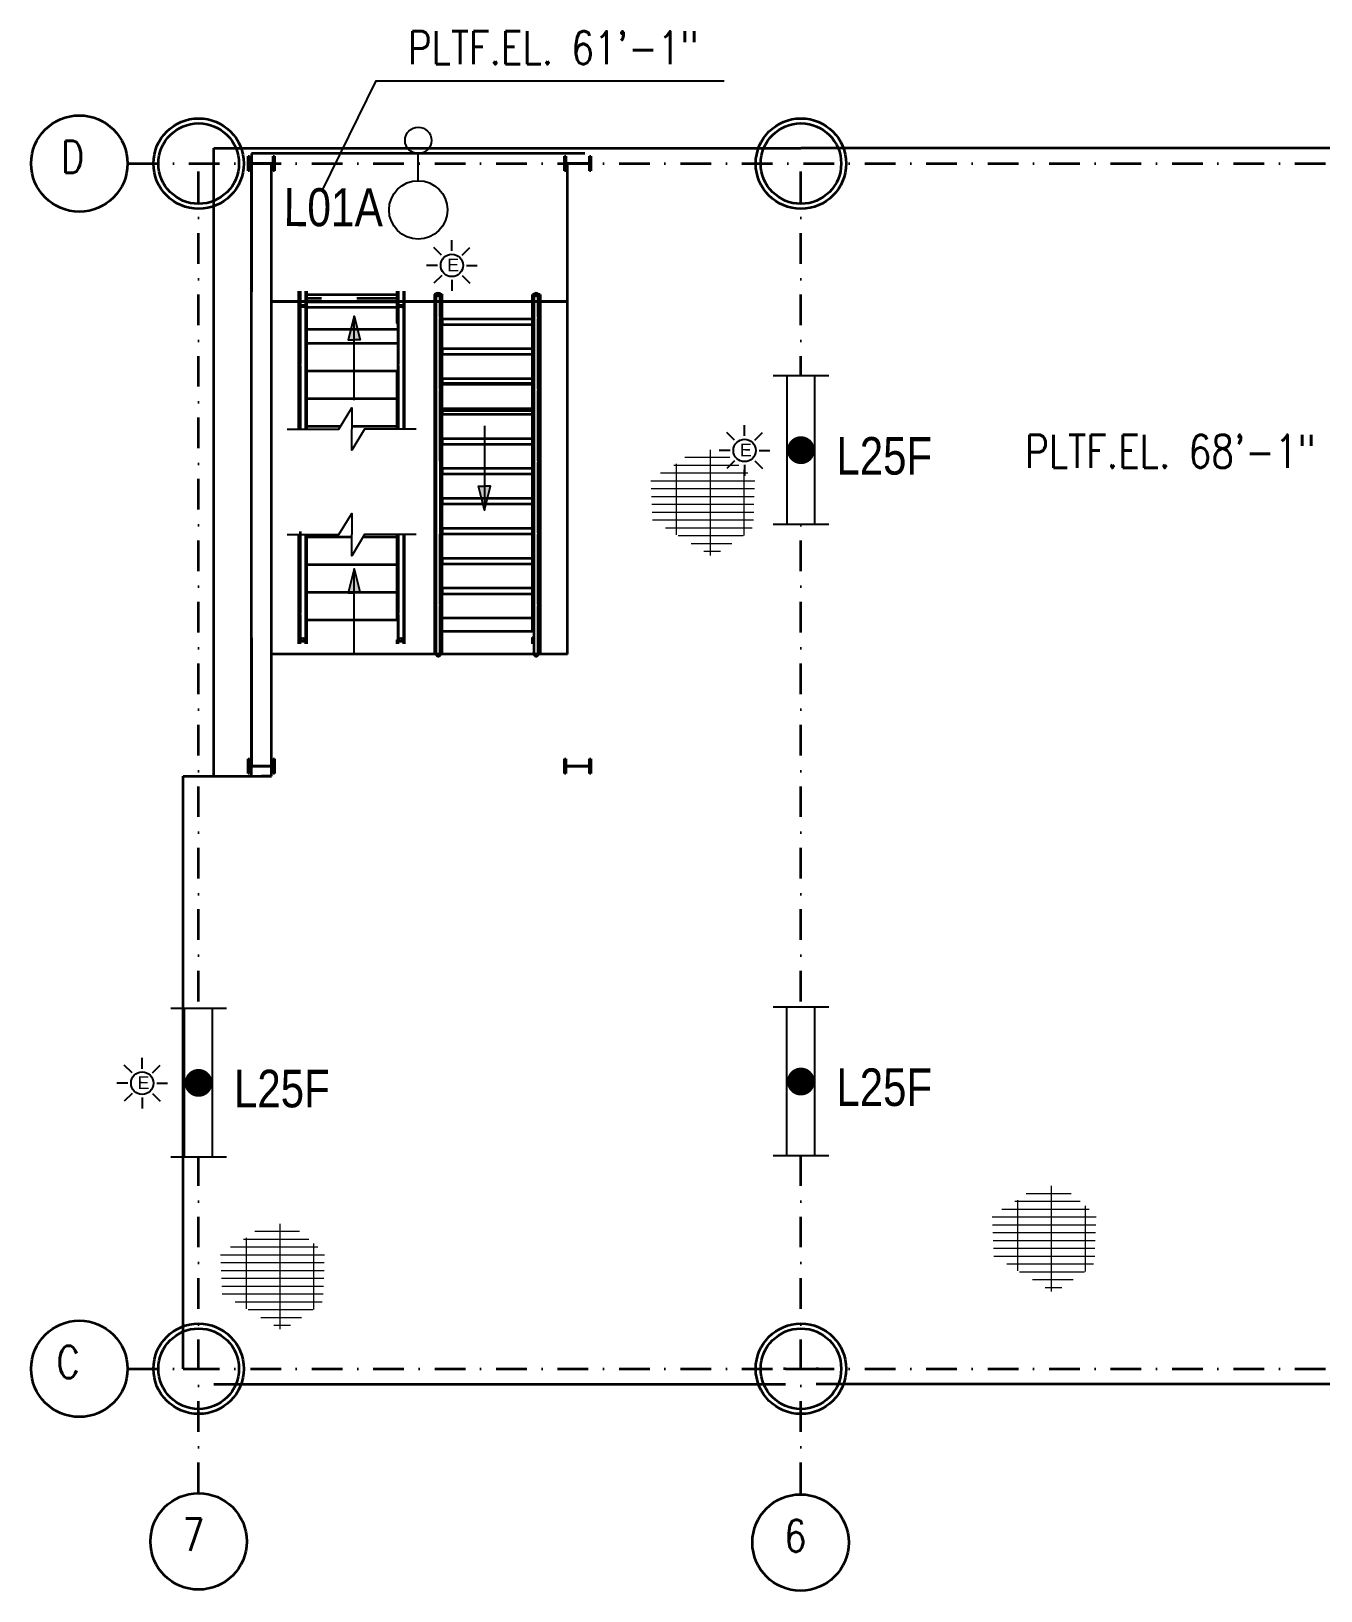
# Model space of a CAD drawing. Header units: inches. Extents: x 3139 to 9140, y 3844 to 6923.
# Drawn here: x 3398 to 3912, y 6267 to 6889 of the extents above; entities that cross this region are included whole.
import ezdxf
from ezdxf.enums import TextEntityAlignment as Align

# ---------------------------------------------------------------- set-up
doc = ezdxf.new("R2010")
doc.units = ezdxf.units.IN
doc.header["$MEASUREMENT"] = 0
doc.linetypes.add('DASHDOT2', pattern=[12.700025, 6.350013, -3.175006, 0, -3.175006])
for name, color, linetype in [('Default', 7, 'Continuous'), ('E-LIGHTING', 41, 'Continuous'), ('LIGHT', 4, 'Continuous'), ('TF_P_Plaform', 7, 'Continuous'), ('TF_P_Stairs', 7, 'Continuous'), ('TF_P_Steel', 7, 'Continuous'), ('TF_S_GRATING', 7, 'Continuous')]:
    doc.layers.add(name, color=color, linetype=linetype)
doc.styles.add('Arial', font='arial.ttf')
doc.styles.add('ROMANS', font='romans.shx')

# ---------------------------------------------------------------- blocks, each defined once
blk = doc.blocks.new('TF_P_ELP_GRATING', base_point=(2.1455, 13.2304))
at = {"layer": 'TF_S_GRATING', "color": 8, "linetype": 'Continuous', "lineweight": 18}
for p, q in [((2.19, 13.5229), (2.19, 12.8661)), ((2.3698, 13.4254), (1.9637, 13.4254)), ((1.98, 13.4353), (1.98, 12.994)), ((2.3132, 13.4742), (2.0338, 13.4742)), ((2.4, 13.3994), (2.4, 12.9898)), ((2.4686, 13.3279), (1.8216, 13.3279)), ((2.4264, 13.3767), (1.8824, 13.3767)), ((2.4669, 13.2792), (1.8237, 13.2792)), ((2.4652, 13.2304), (1.8258, 13.2304)), ((2.4635, 13.1817), (1.8278, 13.1817)), ((2.4618, 13.1329), (1.8299, 13.1329)), ((2.46, 13.0842), (1.832, 13.0842)), ((2.4533, 13.0354), (1.912, 13.0354)), ((2.3956, 12.9867), (1.9921, 12.9867)), ((2.3259, 12.9379), (2.0721, 12.9379)), ((2.2561, 12.8892), (2.1521, 12.8892))]:
    blk.add_line(p, q, dxfattribs=at)
blk = doc.blocks.new('A$Cf3c044f0')
h = blk.add_hatch(color=8)
h.dxf.hatch_style = 1
h.paths.add_polyline_path([(-4.2032, 0.8574), (-4.2032, 0.9318), (-4.1843, 0.8574)])
h.paths.add_polyline_path([(-4.2221, 0.8574), (-4.2032, 0.9318), (-4.2032, 0.8574)])
h = blk.add_hatch(color=8)
h.dxf.hatch_style = 1
h.paths.add_polyline_path([(-3.7977, 0.4022), (-3.7977, 0.3278), (-3.8166, 0.4022)])
h.paths.add_polyline_path([(-3.7788, 0.4022), (-3.7977, 0.3278), (-3.7977, 0.4022)])
h = blk.add_hatch(color=8)
h.dxf.hatch_style = 1
h.paths.add_polyline_path([(-4.2032, 0.0706), (-4.2032, 0.145), (-4.1843, 0.0706)])
h.paths.add_polyline_path([(-4.2221, 0.0706), (-4.2032, 0.145), (-4.2032, 0.0706)])
at = {"color": 8}
for points in [[(-4.2032, 0.6698), (-4.2032, 0.9318), (-4.2221, 0.8574), (-4.2032, 0.8574)], [(-4.2032, 0.6698), (-4.2032, 0.9318), (-4.1843, 0.8574), (-4.2032, 0.8574)], [(-4.4116, 0.5803), (-4.2507, 0.5803), (-4.2109, 0.6461), (-4.2109, 0.5803)], [(-3.7977, 0.5897), (-3.7977, 0.3278), (-3.8166, 0.4022), (-3.7977, 0.4022)], [(-3.7977, 0.5897), (-3.7977, 0.3278), (-3.7788, 0.4022), (-3.7977, 0.4022)], [(-4.0102, 0.5803), (-4.1712, 0.5803), (-4.2109, 0.5146), (-4.2109, 0.5803)], [(-4.4116, 0.2516), (-4.2507, 0.2516), (-4.2109, 0.3173), (-4.2109, 0.2516)], [(-4.0102, 0.2516), (-4.1712, 0.2516), (-4.2109, 0.1858), (-4.2109, 0.2516)], [(-4.2032, -0.1169), (-4.2032, 0.145), (-4.2221, 0.0706), (-4.2032, 0.0706)], [(-4.2032, -0.1169), (-4.2032, 0.145), (-4.1843, 0.0706), (-4.2032, 0.0706)]]:
    blk.add_lwpolyline(points, dxfattribs=at)
at = {"layer": 'Default', "color": 8, "linetype": 'Continuous', "lineweight": 35}
for centre in [(-5.0589, 1.4062), (-5.0589, -2.3437), (-4.6876, -2.8809), (-2.8137, -2.8845)]:
    blk.add_circle(centre, 0.15, dxfattribs=at)
at = {"layer": 'TF_P_Plaform', "color": 8, "linetype": 'Continuous', "lineweight": 35}
for p, q in [((-4.5233, 1.4373), (-4.5233, 1.0068)), ((-3.4851, 1.4373), (-4.5233, 1.4373)), ((-4.5233, 1.0068), (-4.5233, 1.4062)), ((-4.5233, 1.047), (-4.5233, 1.3133)), ((-4.5233, 1.3133), (-4.5233, 1.047)), ((-4.4611, 0.9771), (-3.5389, 0.9771)), ((-3.9297, 0.9985), (-3.9534, 0.9985)), ((-3.6248, 0.9985), (-3.6484, 0.9985)), ((-4.0676, 0.9583), (-4.3543, 0.9583)), ((-3.6458, 0.9583), (-3.6484, 0.9583)), ((-4.5233, -0.0693), (-4.5233, -0.4687)), ((-4.5233, -0.4998), (-4.5233, -0.0693)), ((-4.5233, -0.4998), (-4.4611, -0.4998)), ((-4.4611, -0.4998), (-4.4922, -0.4998))]:
    blk.add_line(p, q, dxfattribs=at)
at = {"layer": 'TF_P_Stairs', "color": 8, "linetype": 'Continuous', "lineweight": 35}
for p, q in [((-4.3754, 0.9567), (-4.3754, 1.009)), ((-4.3728, 1.009), (-4.3728, 0.9567)), ((-4.3716, 1.009), (-4.3716, 0.9613)), ((-4.3542, 0.9567), (-4.3542, 1.009)), ((-4.3516, 0.9764), (-4.3516, 1.009)), ((-4.3516, 1.009), (-4.3516, 0.9764)), ((-4.3516, 0.9985), (-4.3516, 0.987)), ((-4.3516, 0.987), (-4.3516, 0.9985)), ((-4.3516, 0.987), (-4.3047, 0.987)), ((-4.3516, 0.987), (-4.3516, 0.9764)), ((-4.3516, 0.983), (-4.3516, 0.9764)), ((-4.3516, 0.9764), (-4.3516, 0.983)), ((-4.3516, 0.9764), (-4.3516, 0.9567)), ((-4.3516, 0.9764), (-4.0703, 0.9764)), ((-4.1953, 0.987), (-4.0703, 0.987)), ((-4.0703, 1.009), (-4.0703, 0.9764)), ((-4.0703, 0.9985), (-4.0703, 0.987)), ((-4.0703, 0.983), (-4.0703, 0.9764)), ((-4.0677, 1.009), (-4.0677, 0.9567)), ((-4.0665, 1.009), (-4.0665, 0.9613)), ((-4.0491, 0.9567), (-4.0491, 1.009)), ((-4.0465, 0.9567), (-4.0465, 1.009)), ((-3.9535, 0.9985), (-3.9535, 0.9583)), ((-3.9535, 0.9985), (-3.9534, 0.9985)), ((-3.9534, 0.9985), (-3.9535, 0.9985)), ((-3.9534, 0.9985), (-3.9534, -0.1188)), ((-3.9534, 0.9985), (-3.9534, 0.9985)), ((-3.9534, 0.9985), (-3.9489, 0.9985)), ((-3.9489, 0.9985), (-3.9534, 0.9985)), ((-3.9489, 0.9985), (-3.9489, 0.9985)), ((-3.9489, 0.9985), (-3.9489, -0.1188)), ((-3.9352, 0.9278), (-3.9352, 0.9945)), ((-3.9341, -0.1188), (-3.9341, 0.9985)), ((-3.9341, 0.9985), (-3.9297, 0.9985)), ((-3.9341, 0.9985), (-3.9297, 0.9985)), ((-3.9297, 0.9985), (-3.9297, 0.9979)), ((-3.9297, 0.9226), (-3.9297, 0.9979)), ((-3.644, 0.9985), (-3.6484, 0.9985)), ((-3.6484, 0.9979), (-3.6484, 0.9985)), ((-3.6484, 0.9226), (-3.6484, 0.9979)), ((-3.644, 0.9985), (-3.644, -0.1188)), ((-3.644, 0.9985), (-3.644, 0.9985)), ((-3.6303, 0.9278), (-3.6303, 0.9945)), ((-3.6292, -0.1188), (-3.6292, 0.9985)), ((-3.6248, 0.9985), (-3.6292, 0.9985)), ((-3.6248, 0.9985), (-3.6248, -0.1188)), ((-3.6246, 0.9985), (-3.6248, 0.9985)), ((-3.6246, 0.9985), (-3.6246, 0.9583)), ((-4.3754, 0.5803), (-4.3754, 0.9567)), ((-4.3728, 0.9567), (-4.3728, 0.5803)), ((-4.3716, 0.9567), (-4.3716, 0.7821)), ((-4.3542, 0.5803), (-4.3542, 0.9567)), ((-4.0677, 0.9567), (-4.0677, 0.5803)), ((-4.0665, 0.9567), (-4.0665, 0.7821)), ((-4.0491, 0.5803), (-4.0491, 0.9567)), ((-4.0465, 0.5803), (-4.0465, 0.9567)), ((-3.9535, 0.9583), (-3.9535, -0.0878)), ((-3.9352, 0.7043), (-3.9352, 0.9238)), ((-3.9297, 0.9226), (-3.9297, 0.9048)), ((-3.6484, 0.9226), (-3.9297, 0.9226)), ((-3.6484, 0.9048), (-3.6484, 0.9226)), ((-3.6303, 0.7043), (-3.6303, 0.9238)), ((-3.6246, 0.9583), (-3.6246, -0.0878)), ((-4.3516, 0.8905), (-4.0703, 0.8905)), ((-3.6484, 0.9048), (-3.9297, 0.9048)), ((-3.9297, 0.8295), (-3.9297, 0.9048)), ((-3.6484, 0.8295), (-3.6484, 0.9048)), ((-4.3516, 0.8467), (-4.3516, 0.7606)), ((-4.0703, 0.8467), (-4.3516, 0.8467)), ((-3.9297, 0.8295), (-3.9297, 0.8117)), ((-3.6484, 0.8295), (-3.9297, 0.8295)), ((-3.6484, 0.8117), (-3.6484, 0.8295)), ((-4.3716, 0.7775), (-4.3716, 0.5803)), ((-4.0665, 0.7775), (-4.0665, 0.5803)), ((-4.0465, 0.7757), (-4.0465, 0.7795)), ((-3.6484, 0.8117), (-3.9297, 0.8117)), ((-3.9297, 0.7364), (-3.9297, 0.8117)), ((-3.6484, 0.7364), (-3.6484, 0.8117)), ((-4.3516, 0.7606), (-4.3516, 0.6746)), ((-4.0703, 0.7606), (-4.3516, 0.7606)), ((-4.0703, 0.7606), (-4.0703, 0.6746)), ((-3.9297, 0.7364), (-3.9297, 0.7186)), ((-3.6484, 0.7364), (-3.9297, 0.7364)), ((-3.6484, 0.7224), (-3.6484, 0.7364)), ((-3.9352, 0.4809), (-3.9352, 0.7004)), ((-3.6484, 0.7224), (-3.9297, 0.7224)), ((-3.6484, 0.7186), (-3.9297, 0.7186)), ((-3.9297, 0.6433), (-3.9297, 0.7186)), ((-3.6484, 0.7186), (-3.6484, 0.7224)), ((-3.6484, 0.6433), (-3.6484, 0.7186)), ((-3.6303, 0.4809), (-3.6303, 0.7004)), ((-4.3516, 0.6746), (-4.3516, 0.5885)), ((-4.0703, 0.6746), (-4.3516, 0.6746)), ((-4.0703, 0.6746), (-4.0703, 0.5885)), ((-3.9297, 0.6433), (-3.9297, 0.6255)), ((-3.6484, 0.6433), (-3.9297, 0.6433)), ((-3.6484, 0.6366), (-3.9297, 0.6366)), ((-3.6484, 0.6366), (-3.6484, 0.6433)), ((-3.6484, 0.6255), (-3.6484, 0.6366)), ((-4.2457, 0.5885), (-4.3516, 0.5885)), ((-4.3516, 0.5885), (-4.3516, 0.5803)), ((-4.0703, 0.5885), (-4.2109, 0.5885)), ((-4.0703, 0.5885), (-4.0703, 0.5803)), ((-3.9297, 0.5502), (-3.9297, 0.6255)), ((-3.6484, 0.6255), (-3.9297, 0.6255)), ((-3.6484, 0.5502), (-3.6484, 0.6255)), ((-3.9297, 0.5502), (-3.9297, 0.5324)), ((-3.6484, 0.5502), (-3.9297, 0.5502)), ((-3.6484, 0.5324), (-3.6484, 0.5502)), ((-3.6484, 0.5324), (-3.9297, 0.5324)), ((-3.9297, 0.4571), (-3.9297, 0.5324)), ((-3.6484, 0.4571), (-3.6484, 0.5324)), ((-3.9297, 0.4571), (-3.9297, 0.4393)), ((-3.6484, 0.4571), (-3.9297, 0.4571)), ((-3.9297, 0.3639), (-3.9297, 0.4393)), ((-3.6484, 0.4393), (-3.9297, 0.4393)), ((-3.6484, 0.4393), (-3.6484, 0.4571)), ((-3.6484, 0.3639), (-3.6484, 0.4393)), ((-3.6303, 0.2574), (-3.6303, 0.4769)), ((-3.9297, 0.3639), (-3.9297, 0.3462)), ((-3.6484, 0.3639), (-3.9297, 0.3639)), ((-3.9297, 0.2708), (-3.9297, 0.3462)), ((-3.6484, 0.3462), (-3.9297, 0.3462)), ((-3.6484, 0.3462), (-3.6484, 0.3639)), ((-3.6484, 0.2708), (-3.6484, 0.3462)), ((-4.3754, -0.0761), (-4.3754, 0.2516)), ((-4.3728, 0.2516), (-4.3728, -0.0761)), ((-4.3716, 0.2611), (-4.3716, 0.0074)), ((-4.3542, -0.0761), (-4.3542, 0.2516)), ((-4.3516, 0.2516), (-4.3516, 0.2442)), ((-4.3516, 0.2442), (-4.3516, 0.1582)), ((-4.2109, 0.2442), (-4.3516, 0.2442)), ((-4.0703, 0.2442), (-4.1756, 0.2442)), ((-4.0703, 0.2516), (-4.0703, 0.2442)), ((-4.0703, 0.2442), (-4.0703, 0.1582)), ((-4.0677, 0.2516), (-4.0677, -0.0761)), ((-4.0665, 0.2516), (-4.0665, 0.0074)), ((-4.0491, -0.0761), (-4.0491, 0.2516)), ((-4.0465, -0.0761), (-4.0465, 0.2516)), ((-3.9352, 0.034), (-3.9352, 0.2535)), ((-3.9297, 0.2708), (-3.9297, 0.2531)), ((-3.6484, 0.2708), (-3.9297, 0.2708)), ((-3.9297, 0.1777), (-3.9297, 0.2531)), ((-3.6484, 0.2531), (-3.9297, 0.2531)), ((-3.6484, 0.2531), (-3.6484, 0.2708)), ((-3.6484, 0.1777), (-3.6484, 0.2531)), ((-3.6303, 0.034), (-3.6303, 0.2535)), ((-4.3516, 0.1582), (-4.3516, 0.0721)), ((-4.0703, 0.1582), (-4.3516, 0.1582)), ((-4.0703, 0.1582), (-4.0703, 0.0721)), ((-3.9297, 0.1777), (-3.9297, 0.16)), ((-3.6484, 0.1777), (-3.9297, 0.1777)), ((-3.6484, 0.16), (-3.9297, 0.16)), ((-3.9297, 0.0846), (-3.9297, 0.16)), ((-3.6484, 0.16), (-3.6484, 0.1777)), ((-3.6484, 0.0846), (-3.6484, 0.16)), ((-4.0703, 0.0721), (-4.3516, 0.0721)), ((-4.3516, 0.0721), (-4.3516, -0.014)), ((-4.0703, 0.0721), (-4.0703, -0.014)), ((-3.9297, 0.0846), (-3.9297, 0.0669)), ((-3.6484, 0.0846), (-3.9297, 0.0846)), ((-3.9297, -0.0085), (-3.9297, 0.0669)), ((-3.6484, 0.0669), (-3.9297, 0.0669)), ((-3.6484, 0.0669), (-3.6484, 0.0846)), ((-3.6484, -0.0085), (-3.6484, 0.0669)), ((-4.3716, 0.0029), (-4.3716, -0.0761)), ((-4.0665, 0.0029), (-4.0665, -0.0761)), ((-3.9352, -0.1188), (-3.9352, 0.03)), ((-3.6303, -0.1188), (-3.6303, 0.03)), ((-4.0703, -0.014), (-4.3516, -0.014)), ((-4.3516, -0.014), (-4.3516, -0.0878)), ((-3.6484, -0.0085), (-3.9297, -0.0085)), ((-3.6484, -0.0502), (-3.6484, -0.0085)), ((-4.3754, -0.0761), (-4.3728, -0.0761)), ((-4.3754, -0.0878), (-4.3754, -0.0761)), ((-4.3728, -0.0761), (-4.3728, -0.0761)), ((-4.3728, -0.0761), (-4.3728, -0.0878)), ((-4.3516, -0.0761), (-4.3542, -0.0761)), ((-4.3542, -0.0878), (-4.3542, -0.0761)), ((-4.0677, -0.0761), (-4.0703, -0.0761)), ((-4.0703, -0.0761), (-4.0677, -0.0761)), ((-4.0703, -0.0761), (-4.0703, -0.0878)), ((-4.0677, -0.0761), (-4.0677, -0.0761)), ((-4.0677, -0.0761), (-4.0677, -0.0878)), ((-4.0491, -0.0761), (-4.0465, -0.0761)), ((-4.0465, -0.0761), (-4.0491, -0.0761)), ((-4.0491, -0.0878), (-4.0491, -0.0761)), ((-4.0465, -0.0878), (-4.0465, -0.0761)), ((-3.6484, -0.0502), (-3.9297, -0.0502))]:
    blk.add_line(p, q, dxfattribs=at)
at = {"layer": 'TF_P_Stairs', "color": 8, "linetype": 'Continuous', "lineweight": 35, "extrusion": (0, 0, -1)}
for centre, major_axis, ratio, start_param, end_param in [((-3.9416, 0.9985), (-0.0093, 0), 0.5373, 0, 3.141593), ((-3.9416, 0.9985), (-0.00809, 0), 0.5373, 0, 0.856109), ((-3.9415, 0.9985), (-0.00742, 0), 0.642788, 5.723399, 9.424778), ((-3.9416, 0.9985), (0.00809, 0), 0.5373, 5.515408, 6.283185), ((-3.9415, 0.9985), (0.00742, 0), 0.642788, 0, 0.559787), ((-3.6366, 0.9985), (0.00742, 0), 0.642788, 2.581806, 6.283185), ((-3.6365, 0.9985), (-0.00809, 0), 0.5373, 0, 0.767777), ((-3.6365, 0.9985), (0.00809, 0), 0.5373, 5.427076, 6.283185), ((-3.6366, 0.9985), (0.00742, 0), 0.642788, 0, 0.559787), ((-4.3635, 0.9567), (0.0093, 0), 0.517728, 3.141593, 6.283185), ((-4.0584, 0.9567), (-0.0093, 0), 0.517728, 0, 3.141593), ((-4.3635, -0.0761), (-0.0093, 0), 0.517728, 3.141593, 6.797585), ((-4.3635, -0.0761), (0.0093, 0), 0.517728, 5.768786, 6.283185), ((-4.0584, -0.0761), (-0.0093, 0), 0.517728, 3.141593, 6.797585), ((-4.0584, -0.0761), (0.0093, 0), 0.517728, 5.768786, 6.283185), ((-3.9415, -0.1188), (0.00742, 0), 0.642788, 0, 3.141593), ((-3.6366, -0.1188), (0.00742, 0), 0.642788, 0, 3.141593)]:
    blk.add_ellipse(centre, major_axis=major_axis, ratio=ratio, start_param=start_param, end_param=end_param, dxfattribs=at)
for centre, major_axis, ratio in [((-3.9415, 0.9985), (0.00629, 0), 0.642788), ((-3.6366, 0.9985), (0.00629, 0), 0.642788), ((-4.3635, -0.0761), (0.00809, 0), 0.517728), ((-4.0584, -0.0761), (0.00809, 0), 0.517728)]:
    blk.add_ellipse(centre, major_axis=major_axis, ratio=ratio, dxfattribs=at)
at = {"layer": 'TF_P_Stairs', "color": 8, "linetype": 'Continuous', "lineweight": 35}
for points, degree, knots in [([(-4.3516, 0.9725), (-4.3516, 0.92), (-4.3542, 0.92)], 1, [0.83740624, 0.83740624, 0.875, 0.88872951, 0.88872951]), ([(-4.3542, 0.92), (-4.3516, 0.92), (-4.3516, 0.9725)], 1, [0.11127049, 0.11127049, 0.125, 0.16259376, 0.16259376]), ([(-4.3542, 0.9094), (-4.3516, 0.9094), (-4.3516, 0.9725)], 1, [0.11127049, 0.11127049, 0.125, 0.17017752, 0.17017752]), ([(-4.3516, 0.9725), (-4.3516, 0.9094), (-4.3542, 0.9094)], 1, [0.82982248, 0.82982248, 0.875, 0.88872951, 0.88872951]), ([(-4.0703, 0.9725), (-4.0703, 0.92), (-4.0677, 0.92)], 1, [0.83740624, 0.83740624, 0.875, 0.88872951, 0.88872951]), ([(-4.0703, 0.9725), (-4.0703, 0.9094), (-4.0677, 0.9094)], 1, [0.82982248, 0.82982248, 0.875, 0.88872951, 0.88872951]), ([(-4.3754, 0.9492), (-4.3754, 0.9567), (-4.3728, 0.9567)], 1, [0.5005079, 0.5005079, 0.625, 0.6387295, 0.6387295]), ([(-4.3728, 0.9567), (-4.3754, 0.9567), (-4.3754, 0.9492)], 1, [0.3612705, 0.3612705, 0.375, 0.4994921, 0.4994921]), ([(-4.3728, 0.9567), (-4.3728, 0.9588), (-4.3721, 0.9607), (-4.371, 0.9622), (-4.3701, 0.9634), (-4.369, 0.9643), (-4.368, 0.9649), (-4.3676, 0.9651), (-4.3672, 0.9653), (-4.3668, 0.9654), (-4.3661, 0.9657), (-4.3654, 0.9659), (-4.3647, 0.966), (-4.3642, 0.966), (-4.3637, 0.9661), (-4.3631, 0.966), (-4.3626, 0.966), (-4.3621, 0.966), (-4.3616, 0.9659), (-4.3611, 0.9657), (-4.3606, 0.9656), (-4.36, 0.9654), (-4.3594, 0.9651), (-4.3588, 0.9648), (-4.3582, 0.9644), (-4.3574, 0.9638), (-4.3567, 0.9632), (-4.3561, 0.9624), (-4.3552, 0.9613), (-4.3547, 0.96), (-4.3544, 0.9587), (-4.3542, 0.958), (-4.3542, 0.9574), (-4.3542, 0.9567)], 3, [0.5, 0.5, 0.5, 0.5, 0.5940586, 0.5940586, 0.5940586, 0.6707009, 0.6707009, 0.6707009, 0.6965468, 0.6965468, 0.6965468, 0.735248, 0.735248, 0.735248, 0.7619158, 0.7619158, 0.7619158, 0.7860974, 0.7860974, 0.7860974, 0.8122558, 0.8122558, 0.8122558, 0.8448232, 0.8448232, 0.8448232, 0.8905436, 0.8905436, 0.8905436, 0.9607049, 0.9607049, 0.9607049, 1, 1, 1, 1]), ([(-4.3559, 0.9595), (-4.3561, 0.9601), (-4.3564, 0.9607), (-4.3568, 0.9613), (-4.3571, 0.9618), (-4.3576, 0.9623), (-4.3581, 0.9628), (-4.3585, 0.9631), (-4.3589, 0.9634), (-4.3593, 0.9637), (-4.36, 0.9641), (-4.3607, 0.9644), (-4.3615, 0.9646), (-4.362, 0.9647), (-4.3625, 0.9648), (-4.3629, 0.9648), (-4.3634, 0.9648), (-4.3638, 0.9648), (-4.3642, 0.9648), (-4.3646, 0.9648), (-4.3651, 0.9647), (-4.3655, 0.9646), (-4.3659, 0.9645), (-4.3664, 0.9643), (-4.3668, 0.9641), (-4.3674, 0.9638), (-4.3679, 0.9635), (-4.3685, 0.9631), (-4.3692, 0.9625), (-4.3699, 0.9618), (-4.3704, 0.9609), (-4.3707, 0.9605), (-4.3709, 0.96), (-4.3711, 0.9595)], 3, [0.0615935, 0.0615935, 0.0615935, 0.0615935, 0.1, 0.1, 0.1, 0.1377873, 0.1377873, 0.1377873, 0.1650215, 0.1650215, 0.1650215, 0.2062573, 0.2062573, 0.2062573, 0.2338511, 0.2338511, 0.2338511, 0.2580905, 0.2580905, 0.2580905, 0.2836782, 0.2836782, 0.2836782, 0.3150378, 0.3150378, 0.3150378, 0.3591136, 0.3591136, 0.3591136, 0.4206527, 0.4206527, 0.4206527, 0.4491025, 0.4491025, 0.4491025, 0.4491025]), ([(-4.3542, 0.9567), (-4.3516, 0.9567), (-4.3516, 0.8467)], 1, [0.73627049, 0.73627049, 0.75, 0.82596414, 0.82596414]), ([(-4.3516, 0.8467), (-4.3516, 0.9567), (-4.3542, 0.9567)], 1, [0.17403586, 0.17403586, 0.25, 0.26372951, 0.26372951]), ([(-4.0677, 0.9567), (-4.0703, 0.9567), (-4.0703, 0.9567)], 1, [0.73627049, 0.73627049, 0.75, 0.75002121, 0.75002121]), ([(-4.0677, 0.9567), (-4.0677, 0.9588), (-4.067, 0.9607), (-4.0659, 0.9622), (-4.065, 0.9634), (-4.064, 0.9643), (-4.0629, 0.9649), (-4.0625, 0.9651), (-4.0621, 0.9653), (-4.0617, 0.9654), (-4.0611, 0.9657), (-4.0604, 0.9659), (-4.0596, 0.966), (-4.0591, 0.966), (-4.0586, 0.9661), (-4.058, 0.966), (-4.0576, 0.966), (-4.0571, 0.966), (-4.0566, 0.9659), (-4.056, 0.9657), (-4.0555, 0.9656), (-4.055, 0.9654), (-4.0543, 0.9651), (-4.0537, 0.9648), (-4.0531, 0.9644), (-4.0523, 0.9638), (-4.0516, 0.9632), (-4.051, 0.9624), (-4.0501, 0.9613), (-4.0496, 0.96), (-4.0493, 0.9587), (-4.0492, 0.958), (-4.0491, 0.9574), (-4.0491, 0.9567)], 3, [0.5, 0.5, 0.5, 0.5, 0.5940586, 0.5940586, 0.5940586, 0.6707009, 0.6707009, 0.6707009, 0.6965468, 0.6965468, 0.6965468, 0.735248, 0.735248, 0.735248, 0.7619158, 0.7619158, 0.7619158, 0.7860974, 0.7860974, 0.7860974, 0.8122558, 0.8122558, 0.8122558, 0.8448232, 0.8448232, 0.8448232, 0.8905436, 0.8905436, 0.8905436, 0.9607049, 0.9607049, 0.9607049, 1, 1, 1, 1]), ([(-4.0508, 0.9595), (-4.051, 0.9601), (-4.0513, 0.9607), (-4.0517, 0.9613), (-4.0521, 0.9618), (-4.0525, 0.9623), (-4.053, 0.9628), (-4.0534, 0.9631), (-4.0538, 0.9634), (-4.0543, 0.9637), (-4.0549, 0.9641), (-4.0557, 0.9644), (-4.0564, 0.9646), (-4.0569, 0.9647), (-4.0574, 0.9648), (-4.0579, 0.9648), (-4.0583, 0.9648), (-4.0587, 0.9648), (-4.0591, 0.9648), (-4.0596, 0.9648), (-4.06, 0.9647), (-4.0604, 0.9646), (-4.0609, 0.9645), (-4.0613, 0.9643), (-4.0617, 0.9641), (-4.0623, 0.9638), (-4.0629, 0.9635), (-4.0634, 0.9631), (-4.0641, 0.9625), (-4.0648, 0.9618), (-4.0654, 0.9609), (-4.0656, 0.9605), (-4.0658, 0.96), (-4.066, 0.9595)], 3, [0.0615935, 0.0615935, 0.0615935, 0.0615935, 0.1, 0.1, 0.1, 0.1377873, 0.1377873, 0.1377873, 0.1650215, 0.1650215, 0.1650215, 0.2062573, 0.2062573, 0.2062573, 0.2338511, 0.2338511, 0.2338511, 0.2580905, 0.2580905, 0.2580905, 0.2836782, 0.2836782, 0.2836782, 0.3150378, 0.3150378, 0.3150378, 0.3591136, 0.3591136, 0.3591136, 0.4206527, 0.4206527, 0.4206527, 0.4491025, 0.4491025, 0.4491025, 0.4491025]), ([(-4.0465, 0.9492), (-4.0465, 0.9567), (-4.0491, 0.9567)], 1, [0.5005081, 0.5005081, 0.625, 0.6387295, 0.6387295]), ([(-4.3516, 0.8428), (-4.3516, 0.7757), (-4.3542, 0.7757)], 1, [0.82866603, 0.82866603, 0.875, 0.88872951, 0.88872951]), ([(-4.3542, 0.7757), (-4.3516, 0.7757), (-4.3516, 0.8428)], 1, [0.11127049, 0.11127049, 0.125, 0.17133397, 0.17133397]), ([(-3.9341, -0.1188), (-3.9297, -0.1188), (-3.9297, 0.0027)], 1, [0.7266914, 0.7266914, 0.75, 0.8749684, 0.8749684]), ([(-3.6484, -0.0423), (-3.6484, -0.0288), (-3.6458, -0.0288)], 1, [0.86538499, 0.86538499, 0.875, 0.88872951, 0.88872951]), ([(-3.6458, -0.0288), (-3.6484, -0.0288), (-3.6484, -0.0423)], 1, [0.11127049, 0.11127049, 0.125, 0.13461501, 0.13461501]), ([(-3.9297, -0.0878), (-3.9297, -0.069), (-3.9323, -0.069)], 1, [0.86156907, 0.86156907, 0.875, 0.88872951, 0.88872951]), ([(-3.6484, -0.0878), (-3.6484, -0.069), (-3.6458, -0.069)], 1, [0.86156907, 0.86156907, 0.875, 0.88872951, 0.88872951]), ([(-3.9534, -0.1135), (-3.9534, -0.1188), (-3.9489, -0.1188)], 1, [0.5007251, 0.5007251, 0.625, 0.6483086, 0.6483086]), ([(-3.9489, -0.1188), (-3.9489, -0.1205), (-3.9483, -0.1222), (-3.9474, -0.1234), (-3.947, -0.1239), (-3.9465, -0.1243), (-3.9461, -0.1247), (-3.9457, -0.125), (-3.9453, -0.1252), (-3.945, -0.1254), (-3.9447, -0.1255), (-3.9443, -0.1257), (-3.944, -0.1258), (-3.9435, -0.126), (-3.943, -0.1261), (-3.9425, -0.1262), (-3.9421, -0.1262), (-3.9417, -0.1262), (-3.9414, -0.1262), (-3.941, -0.1262), (-3.9407, -0.1262), (-3.9403, -0.1261), (-3.94, -0.1261), (-3.9396, -0.126), (-3.9392, -0.1259), (-3.9388, -0.1257), (-3.9383, -0.1255), (-3.9379, -0.1253), (-3.9373, -0.125), (-3.9367, -0.1245), (-3.9363, -0.124), (-3.9355, -0.1233), (-3.9349, -0.1223), (-3.9346, -0.1214), (-3.9342, -0.1205), (-3.9341, -0.1196), (-3.9341, -0.1188)], 3, [0.5, 0.5, 0.5, 0.5, 0.6, 0.6, 0.6, 0.641966, 0.641966, 0.641966, 0.6748614, 0.6748614, 0.6748614, 0.700042, 0.700042, 0.700042, 0.7359414, 0.7359414, 0.7359414, 0.7592914, 0.7592914, 0.7592914, 0.7801395, 0.7801395, 0.7801395, 0.8026533, 0.8026533, 0.8026533, 0.8309393, 0.8309393, 0.8309393, 0.8716277, 0.8716277, 0.8716277, 0.9373461, 0.9373461, 0.9373461, 1, 1, 1, 1]), ([(-3.9362, -0.1221), (-3.9362, -0.1222), (-3.9363, -0.1223), (-3.9363, -0.1223), (-3.9366, -0.1228), (-3.937, -0.1233), (-3.9375, -0.1237), (-3.9378, -0.1239), (-3.9382, -0.1242), (-3.9385, -0.1243), (-3.9388, -0.1245), (-3.9391, -0.1246), (-3.9393, -0.1247), (-3.9397, -0.1249), (-3.9402, -0.125), (-3.9406, -0.125), (-3.9409, -0.1251), (-3.9412, -0.1251), (-3.9415, -0.1251), (-3.9418, -0.1251), (-3.9421, -0.1251), (-3.9423, -0.125), (-3.9426, -0.125), (-3.9429, -0.1249), (-3.9432, -0.1249), (-3.9436, -0.1248), (-3.9439, -0.1246), (-3.9442, -0.1245), (-3.9447, -0.1243), (-3.9451, -0.124), (-3.9456, -0.1236), (-3.946, -0.1232), (-3.9465, -0.1227), (-3.9469, -0.1221)], 3, [0.0939522, 0.0939522, 0.0939522, 0.0939522, 0.1, 0.1, 0.1, 0.1427815, 0.1427815, 0.1427815, 0.1708618, 0.1708618, 0.1708618, 0.1907371, 0.1907371, 0.1907371, 0.2214452, 0.2214452, 0.2214452, 0.243705, 0.243705, 0.243705, 0.2646154, 0.2646154, 0.2646154, 0.2880812, 0.2880812, 0.2880812, 0.318716, 0.318716, 0.318716, 0.3649874, 0.3649874, 0.3649874, 0.4179765, 0.4179765, 0.4179765, 0.4179765]), ([(-3.644, -0.1188), (-3.6484, -0.1188), (-3.6484, -0.1188)], 1, [0.72669142, 0.72669142, 0.75, 0.75003161, 0.75003161]), ([(-3.6484, -0.1188), (-3.6484, -0.1188), (-3.644, -0.1188)], 1, [0.24996839, 0.24996839, 0.25, 0.27330858, 0.27330858]), ([(-3.644, -0.1188), (-3.644, -0.1205), (-3.6434, -0.1222), (-3.6424, -0.1234), (-3.642, -0.1239), (-3.6416, -0.1243), (-3.6411, -0.1247), (-3.6408, -0.125), (-3.6404, -0.1252), (-3.64, -0.1254), (-3.6397, -0.1255), (-3.6394, -0.1257), (-3.6391, -0.1258), (-3.6386, -0.126), (-3.6381, -0.1261), (-3.6375, -0.1262), (-3.6372, -0.1262), (-3.6368, -0.1262), (-3.6364, -0.1262), (-3.6361, -0.1262), (-3.6358, -0.1262), (-3.6354, -0.1261), (-3.6351, -0.1261), (-3.6347, -0.126), (-3.6343, -0.1259), (-3.6339, -0.1257), (-3.6334, -0.1255), (-3.633, -0.1253), (-3.6324, -0.125), (-3.6318, -0.1245), (-3.6313, -0.124), (-3.6306, -0.1233), (-3.63, -0.1223), (-3.6296, -0.1214), (-3.6293, -0.1205), (-3.6292, -0.1196), (-3.6292, -0.1188)], 3, [0.5, 0.5, 0.5, 0.5, 0.6, 0.6, 0.6, 0.641966, 0.641966, 0.641966, 0.6748614, 0.6748614, 0.6748614, 0.700042, 0.700042, 0.700042, 0.7359414, 0.7359414, 0.7359414, 0.7592914, 0.7592914, 0.7592914, 0.7801395, 0.7801395, 0.7801395, 0.8026533, 0.8026533, 0.8026533, 0.8309393, 0.8309393, 0.8309393, 0.8716277, 0.8716277, 0.8716277, 0.9373461, 0.9373461, 0.9373461, 1, 1, 1, 1]), ([(-3.6313, -0.1221), (-3.6313, -0.1222), (-3.6313, -0.1223), (-3.6314, -0.1223), (-3.6317, -0.1228), (-3.6321, -0.1233), (-3.6326, -0.1237), (-3.6329, -0.1239), (-3.6333, -0.1242), (-3.6336, -0.1243), (-3.6339, -0.1245), (-3.6341, -0.1246), (-3.6344, -0.1247), (-3.6348, -0.1249), (-3.6352, -0.125), (-3.6357, -0.125), (-3.636, -0.1251), (-3.6363, -0.1251), (-3.6366, -0.1251), (-3.6369, -0.1251), (-3.6372, -0.1251), (-3.6374, -0.125), (-3.6377, -0.125), (-3.638, -0.1249), (-3.6383, -0.1249), (-3.6387, -0.1248), (-3.639, -0.1246), (-3.6393, -0.1245), (-3.6398, -0.1243), (-3.6402, -0.124), (-3.6406, -0.1236), (-3.6411, -0.1232), (-3.6416, -0.1227), (-3.642, -0.1221)], 3, [0.0939522, 0.0939522, 0.0939522, 0.0939522, 0.1, 0.1, 0.1, 0.1427815, 0.1427815, 0.1427815, 0.1708618, 0.1708618, 0.1708618, 0.1907371, 0.1907371, 0.1907371, 0.2214452, 0.2214452, 0.2214452, 0.243705, 0.243705, 0.243705, 0.2646154, 0.2646154, 0.2646154, 0.2880812, 0.2880812, 0.2880812, 0.318716, 0.318716, 0.318716, 0.3649874, 0.3649874, 0.3649874, 0.4179765, 0.4179765, 0.4179765, 0.4179765]), ([(-3.6248, -0.1135), (-3.6248, -0.1188), (-3.6292, -0.1188)], 1, [0.5007248, 0.5007248, 0.625, 0.6483086, 0.6483086]), ([(-3.6292, -0.1188), (-3.6248, -0.1188), (-3.6248, -0.1135)], 1, [0.3516914, 0.3516914, 0.375, 0.4992752, 0.4992752])]:
    blk.add_open_spline(points, degree=degree, knots=knots, dxfattribs=at)
at = {"layer": 'TF_P_Steel', "color": 8, "linetype": 'Continuous', "lineweight": 35}
for p, q in [((-4.6398, 1.4539), (-2.8125, 1.4539)), ((-4.6398, -0.4998), (-4.6398, 1.4539)), ((-4.5332, 1.3836), (-4.5332, 1.4289)), ((-4.5332, 1.4289), (-4.5292, 1.4289)), ((-4.5292, 1.4289), (-4.5292, 1.4074)), ((-4.5292, 1.4074), (-4.4552, 1.4074)), ((-4.4552, 1.4074), (-4.4552, 1.4289)), ((-4.4552, 1.4289), (-4.4512, 1.4289)), ((-4.4512, 1.4289), (-4.4512, 1.3836)), ((-3.5488, 1.3836), (-3.5488, 1.4289)), ((-3.5488, 1.4289), (-3.5448, 1.4289)), ((-3.5448, 1.4289), (-3.5448, 1.4074)), ((-3.5448, 1.4074), (-3.4708, 1.4074)), ((-3.4708, 1.4074), (-3.4708, 1.4289)), ((-3.4708, 1.4289), (-3.4668, 1.4289)), ((-3.4668, 1.4289), (-3.4668, 1.3836)), ((0.9375, 1.4539), (-2.8125, 1.4539)), ((-4.5292, 1.3836), (-4.5332, 1.3836)), ((-4.5292, 1.4051), (-4.5292, 1.3836)), ((-4.4552, 1.4051), (-4.5292, 1.4051)), ((-4.5233, 1.4062), (-4.4611, 1.4062)), ((-4.5233, -0.4687), (-4.5233, 1.4062)), ((-4.5233, 1.4062), (-4.4611, 1.4062)), ((-4.5233, -0.4687), (-4.5233, 1.4062)), ((-4.4611, -0.4687), (-4.4611, 1.4062)), ((-4.4611, -0.4998), (-4.4611, 1.4062)), ((-4.4552, 1.3836), (-4.4552, 1.4051)), ((-4.4512, 1.3836), (-4.4552, 1.3836)), ((-3.5448, 1.3836), (-3.5488, 1.3836)), ((-3.5448, 1.4051), (-3.5448, 1.3836)), ((-3.4708, 1.4051), (-3.5448, 1.4051)), ((-3.5389, -0.1201), (-3.5389, 1.4062)), ((-3.5389, 1.4062), (-3.4767, 1.4062)), ((-3.4708, 1.3836), (-3.4708, 1.4051)), ((-3.4668, 1.3836), (-3.4708, 1.3836)), ((-3.5389, 0.9771), (-4.4611, 0.9771)), ((-4.3516, 0.9985), (-4.0703, 0.9985)), ((-4.3754, -0.1201), (-4.4611, -0.1201)), ((-3.5389, -0.1201), (-4.3754, -0.1201)), ((-4.5332, -0.4914), (-4.5332, -0.4461)), ((-4.5332, -0.4461), (-4.5292, -0.4461)), ((-4.5292, -0.4461), (-4.5292, -0.4676)), ((-4.5292, -0.4676), (-4.4552, -0.4676)), ((-4.4552, -0.4699), (-4.5292, -0.4699)), ((-4.5292, -0.4699), (-4.5292, -0.4914)), ((-4.4611, -0.4687), (-4.5233, -0.4687)), ((-4.4611, -0.4687), (-4.5233, -0.4687)), ((-4.4552, -0.4461), (-4.4512, -0.4461)), ((-4.4552, -0.4676), (-4.4552, -0.4461)), ((-4.4552, -0.4914), (-4.4552, -0.4699)), ((-4.4512, -0.4461), (-4.4512, -0.4914)), ((-3.5488, -0.4461), (-3.5448, -0.4461)), ((-3.5488, -0.4914), (-3.5488, -0.4461)), ((-3.5448, -0.4461), (-3.5448, -0.4676)), ((-3.5448, -0.4676), (-3.4708, -0.4676)), ((-3.5448, -0.4699), (-3.5448, -0.4914)), ((-3.4708, -0.4699), (-3.5448, -0.4699)), ((-3.4767, -0.4687), (-3.5389, -0.4687)), ((-3.4708, -0.4676), (-3.4708, -0.4461)), ((-3.4708, -0.4461), (-3.4668, -0.4461)), ((-3.4708, -0.4914), (-3.4708, -0.4699)), ((-3.4668, -0.4461), (-3.4668, -0.4914)), ((-4.7352, -0.4998), (-4.4611, -0.4998)), ((-4.7352, -2.3437), (-4.7352, -0.4998)), ((-4.5292, -0.4914), (-4.5332, -0.4914)), ((-4.4512, -0.4914), (-4.4552, -0.4914)), ((-3.5448, -0.4914), (-3.5488, -0.4914)), ((-3.4668, -0.4914), (-3.4708, -0.4914)), ((-4.6875, -2.3437), (-4.6875, -2.2961)), ((-4.7352, -2.3437), (-4.6398, -2.3437)), ((-2.8602, -2.3437), (-2.8672, -2.3437)), ((-2.8602, -2.3437), (-2.7648, -2.3437)), ((-2.7578, -2.3437), (-2.7648, -2.3437)), ((-4.6398, -2.3914), (-2.8602, -2.3914)), ((-0.9852, -2.3914), (-2.7648, -2.3914))]:
    blk.add_line(p, q, dxfattribs=at)
at = {"layer": 'TF_P_Steel', "color": 8, "linetype": 'DASHDOT2', "lineweight": 35, "ltscale": 0.015}
for points in [[(-4.9089, 1.4062), (15.9375, 1.406)], [(-4.6875, -2.7309), (-4.6875, 1.4062)], [(-2.8128, -2.7309), (-2.8125, 1.4062)], [(-4.9089, -2.3437), (15.9375, -2.3437)]]:
    blk.add_lwpolyline(points, dxfattribs=at)
at = {"layer": 'TF_P_Steel', "color": 8, "linetype": 'Continuous', "lineweight": 35}
for centre, radius in [((-4.6875, 1.4062), 0.1407), ((-4.6875, 1.4062), 0.1253), ((-2.8125, 1.4062), 0.1407), ((-2.8125, 1.4062), 0.1253), ((-4.6875, -2.3437), 0.1407), ((-4.6875, -2.3437), 0.1253), ((-2.8125, -2.3437), 0.1407), ((-2.8125, -2.3437), 0.1253)]:
    blk.add_circle(centre, radius, dxfattribs=at)
at = {"layer": 'Default', "color": 8, "linetype": 'Continuous', "lineweight": 35, "xscale": 0.5, "yscale": 0.5, "zscale": 0.5}
for p in [(-3.1178, 0.3693), (-2.0553, -1.9211), (-4.4571, -2.0386)]:
    blk.add_blockref('TF_P_ELP_GRATING', p, dxfattribs=at)
at = {"layer": 'Default', "color": 8, "style": 'ROMANS', "width": 0.8}
for s, p in [('D', (-5.116, 1.4773)), ('C', (-5.1299, -2.2728)), ('7', (-4.7381, -2.81)), ('6', (-2.8642, -2.8136))]:
    blk.add_text(s, height=0.1, dxfattribs=at).set_placement(p, align=Align.TOP_LEFT)
blk = doc.blocks.new('*U40')
at = {"color": 3}
for points in [[(17.98, 17.53), (14.9, 20.6)], [(22.05, 19.23), (22.04, 23.57)], [(26.13, 17.55), (29.19, 20.62)], [(27.82, 13.47), (32.16, 13.48)], [(17.99, 9.38), (14.92, 6.31)], [(22.07, 7.7), (22.07, 3.36)], [(26.14, 9.4), (29.21, 6.33)]]:
    blk.add_lwpolyline(points, dxfattribs=at)
blk.add_circle((22.06, 13.47), 4.47, dxfattribs=at)
at = {"color": 4, "linetype": 'ByBlock', "lineweight": -2}
blk.add_circle((-27.71, -0.02), 5.26, dxfattribs=at)
at = {"color": 4, "insert": (19.36, 11.63), "char_height": 5.03, "attachment_point": 1, "rotation": 89.86226, "style": 'Arial'}
blk.add_mtext_dynamic_manual_height_columns('E', width=62.9163, gutter_width=0.0684, heights=[0], dxfattribs=at)
at = {"color": 8}
blk.add_wipeout([(11.65, 0.07), (11.63, 0.8), (11.56, 1.53), (11.44, 2.25), (11.28, 2.96), (11.08, 3.67), (10.83, 4.35), (10.53, 5.03), (10.2, 5.68), (9.83, 6.31), (9.41, 6.91), (8.96, 7.49), (8.48, 8.04), (7.96, 8.55), (7.41, 9.04), (6.83, 9.48), (6.22, 9.89), (5.59, 10.27), (4.94, 10.6), (4.27, 10.89), (3.58, 11.13), (2.87, 11.34), (2.16, 11.49), (1.44, 11.61), (0.71, 11.67), (-0.02, 11.7), (-0.76, 11.67), (-1.49, 11.6), (-2.21, 11.48), (-2.92, 11.32), (-3.62, 11.12), (-4.31, 10.87), (-4.98, 10.58), (-5.64, 10.24), (-6.27, 9.87), (-6.87, 9.46), (-7.45, 9.01), (-8, 8.52), (-8.51, 8), (-9, 7.45), (-9.44, 6.87), (-9.85, 6.27), (-10.22, 5.63), (-10.56, 4.98), (-10.84, 4.31), (-11.09, 3.62), (-11.29, 2.92), (-11.45, 2.2), (-11.56, 1.48), (-11.63, 0.75), (-11.65, 0.02), (-11.63, -0.71), (-11.56, -1.44), (-11.44, -2.17), (-11.28, -2.88), (-11.08, -3.58), (-10.83, -4.27), (-10.53, -4.94), (-10.2, -5.59), (-9.83, -6.22), (-9.41, -6.83), (-8.96, -7.41), (-8.48, -7.95), (-7.96, -8.47), (-7.41, -8.95), (-6.83, -9.4), (-6.22, -9.81), (-5.59, -10.18), (-4.94, -10.51), (-4.27, -10.8), (-3.58, -11.05), (-2.87, -11.25), (-2.16, -11.41), (-1.44, -11.52), (-0.71, -11.59), (0.02, -11.61), (0.76, -11.59), (1.48, -11.52), (2.21, -11.4), (2.92, -11.24), (3.62, -11.03), (4.31, -10.78), (4.98, -10.49), (5.64, -10.16), (6.27, -9.78), (6.87, -9.37), (7.45, -8.92), (8, -8.44), (8.51, -7.92), (8.99, -7.37), (9.44, -6.79), (9.85, -6.18), (10.22, -5.55), (10.55, -4.9), (10.84, -4.23), (11.09, -3.54), (11.29, -2.83), (11.45, -2.12), (11.56, -1.39), (11.63, -0.67)], dxfattribs=at)
at = {"color": 4, "linetype": 'ByBlock', "lineweight": -2}
blk.add_line((-11.65, 0.02), (-22.45, -0.01), dxfattribs=at)
at = {"color": 3}
blk.add_lwpolyline([(16.29, 13.46), (11.96, 13.45)], dxfattribs=at)
at = {"color": 4, "linetype": 'ByBlock', "lineweight": -2}
blk.add_circle((0, 0.04), 11.65, dxfattribs=at)
at = {"color": 4, "insert": (-8.63, -53.56), "char_height": 15.1528, "attachment_point": 1, "rotation": 89.86226, "style": 'Arial'}
blk.add_mtext_dynamic_manual_height_columns('{\\W0.8;L01A}', width=189.5784, gutter_width=0.206, heights=[0], dxfattribs=at)
blk = doc.blocks.new('*U88')
at = {"color": 4, "insert": (0.707, -1.914), "char_height": 2.024, "attachment_point": 1, "rotation": 270, "line_spacing_factor": 0.829163, "style": 'Arial'}
blk.add_mtext_dynamic_manual_height_columns('{\\W0.8;L25F}', width=22.53761, gutter_width=0.0245, heights=[0], dxfattribs=at)
at = {"color": 3}
blk.add_wipeout([(-4, 0.75), (4, 0.75), (4, -0.75), (-4, -0.75)], dxfattribs=at)
at = {"color": 4}
for p, q in [((-4, -1.5), (-4, 1.5)), ((4, -1.5), (4, 1.5)), ((-4, 0.75), (4, 0.75)), ((-4, -0.75), (4, -0.75))]:
    blk.add_line(p, q, dxfattribs=at)
at = {"color": 4, "const_width": 0.75}
blk.add_lwpolyline([(-0.375, 0, 1), (0.375, 0, 1)], format="xyb", close=True, dxfattribs=at)
blk = doc.blocks.new('L25F - E')
at = {"color": 3}
for points in [[(-0.1, 28.19), (-0.1, 32.53)], [(-4.18, 26.5), (-7.24, 29.57)], [(3.97, 26.5), (7.04, 29.57)], [(-5.86, 22.43), (-10.2, 22.43)], [(5.66, 22.43), (10, 22.43)], [(-4.18, 18.35), (-7.24, 15.29)], [(3.97, 18.35), (7.04, 15.29)]]:
    blk.add_lwpolyline(points, dxfattribs=at)
blk.add_circle((-0.1, 22.43), 4.47, dxfattribs=at)
at = {"layer": 'LIGHT', "linetype": 'Continuous', "xscale": 7.392921000194347, "yscale": 7.392921000194347, "zscale": 7.392921000194347}
blk.add_blockref('*U88', (0, 0), dxfattribs=at)
at = {"color": 4, "insert": (2.6, 24.26), "char_height": 5.03, "attachment_point": 1, "rotation": 269.77523, "style": 'Arial'}
blk.add_mtext_dynamic_manual_height_columns('E', width=62.9163, gutter_width=0.0684, heights=[0], dxfattribs=at)
at = {"color": 3}
blk.add_lwpolyline([(-0.1, 16.67), (-0.1, 12.33)], dxfattribs=at)

msp = doc.modelspace()

# ---------------------------------------------------------------- linework, layer by layer
at = {"color": 8}
msp.add_lwpolyline([(3513.51, 6824.73), (3535.17, 6868.7), (3673.82, 6868.7)], dxfattribs=at)

# ---------------------------------------------------------------- block references
at = {"color": 3, "xscale": 127.9996234369103, "yscale": 127.9996234369103, "zscale": 127.9996234369103}
msp.add_blockref('A$Cf3c044f0', (4064.42, 6655.8), dxfattribs=at)

# ---------------------------------------------------------------- texts
at = {"layer": 'Default', "color": 8, "style": 'ROMANS', "width": 0.8}
for s, p in [('PLTF.EL. 61\'-1"', (3605.69, 6881.92)), ('PLTF.EL. 68\'-1"', (3851.63, 6721.19))]:
    msp.add_text(s, height=13.2, dxfattribs=at).set_placement(p, align=Align.MIDDLE_CENTER)

# ---------------------------------------------------------------- next in the draw order: block references
at = {"layer": 'E-LIGHTING', "color": 3}
for name, p, rotation in [('*U40', (3551.9, 6817.33), 269.9129640520016), ('L25F - E', (3704.41, 6721.65), 90), ('L25F - E', (3464.38, 6469.66), 90)]:
    msp.add_blockref(name, p, dxfattribs=dict(at, rotation=rotation))
at = {"layer": 'E-LIGHTING', "linetype": 'Continuous', "xscale": 7.392921000194347, "yscale": 7.392921000194347, "zscale": 7.392921000194347, "rotation": 90}
msp.add_blockref('*U88', (3704.4, 6470.2), dxfattribs=at)

doc.saveas('drawing.dxf')
